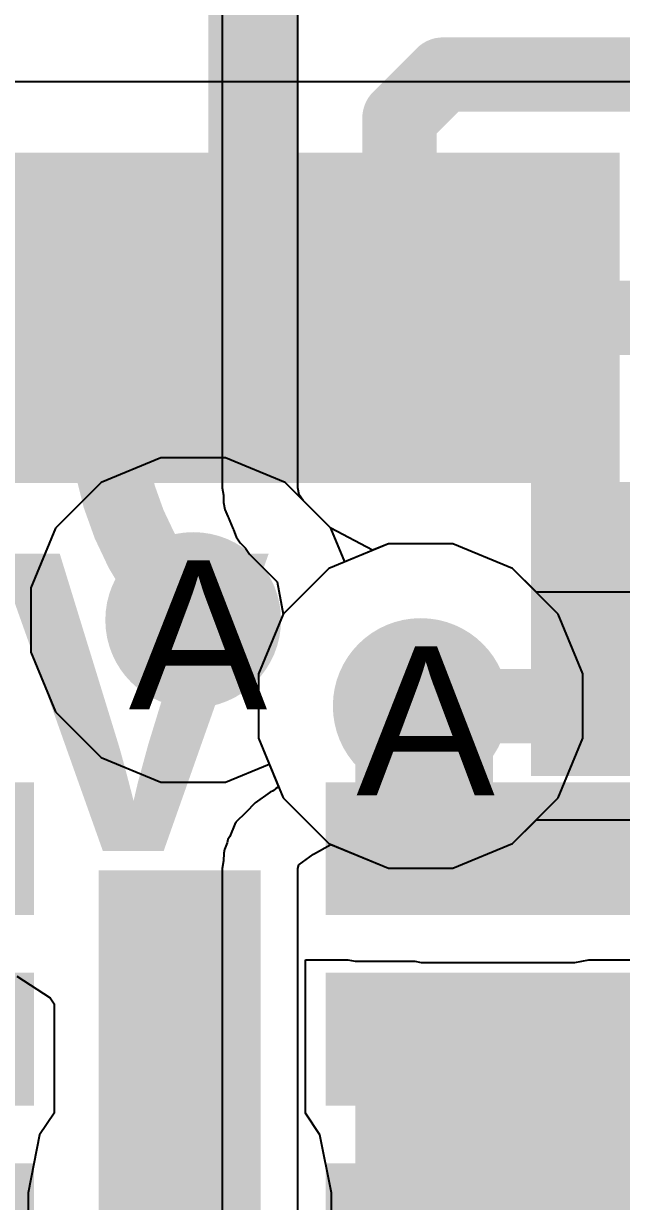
# Model space of a CAD drawing. Header units: inches. Extents: x 0 to 5271, y 0 to 5417.
# Drawn here: x 21.542 to 23.584, y 91.086 to 95.107 of the extents above; entities that cross this region are included whole.
import ezdxf

# ---------------------------------------------------------------- set-up
doc = ezdxf.new("R2010")
doc.units = ezdxf.units.IN
for name, color, linetype in [('Bottom Layer', 5, 'Continuous'), ('Bottom Paste', 16, 'Continuous'), ('Bottom Solder', 6, 'Continuous'), ('Drill Drawing', 1, 'Continuous'), ('L2_GND1', 16, 'Continuous'), ('L3_SIG1', 76, 'Continuous'), ('L4_PWR', 90, 'Continuous'), ('L5_GND2', 156, 'Continuous'), ('L6_SIG2', 130, 'Continuous'), ('L7_GND3', 216, 'Continuous'), ('Top Layer', 1, 'Continuous'), ('Top Overlay', 2, 'Continuous'), ('Via Holes', 16, 'Continuous')]:
    doc.layers.add(name, color=color, linetype=linetype)
doc.styles.add('Arial', font='', dxfattribs={"height": 0.2})
doc.styles.add('Arial_Bold', font='', dxfattribs={"height": 0.2})
doc.styles.get('Arial').set_extended_font_data('Arial')
doc.styles.get('Arial_Bold').set_extended_font_data('Arial', bold=True)

# ---------------------------------------------------------------- blocks, each defined once
blk = doc.blocks.new('17_FC2QFN__3_5_3_75__B_195')
at = {"layer": 'Bottom Layer'}
for points in [[(-0.175, 2.4312), (0.175, 2.4312), (0.175, 0.4312), (-0.175, 0.4312)], [(-2.0993, 1.6812), (-0.5993, 1.6812), (-0.5993, 1.4312), (-2.0993, 1.4312)], [(-2.0993, 1.0312), (-0.5993, 1.0312), (-0.5993, 0.7812), (-2.0993, 0.7812)], [(-2.0993, 0.3812), (-0.5993, 0.3812), (-0.5993, 0.1312), (-2.0993, 0.1312)], [(-2.1004, -0.0938), (-1.3004, -0.0938), (-1.3004, -0.3938), (-2.1004, -0.3938)], [(-2.1004, -0.5938), (-1.3004, -0.5938), (-1.3004, -0.8938), (-2.1004, -0.8938)], [(-1.4, -2.0187), (-1.4, -1.0937), (-1.1, -1.0937), (-1.1, -2.0187)], [(-0.9, -2.0187), (-0.9, -1.0937), (-0.6, -1.0937), (-0.6, -2.0187)], [(-0.4, -2.0187), (-0.4, -1.0937), (-0.1, -1.0937), (-0.1, -2.0187)], [(0.1, -2.0187), (0.1, -1.0937), (0.4, -1.0937), (0.4, -2.0187)]]:
    blk.add_hatch(color=5, dxfattribs=at).paths.add_polyline_path(points)
at = {"layer": 'Bottom Paste'}
for points in [[(-0.175, 2.4312), (0.175, 2.4312), (0.175, 0.4312), (-0.175, 0.4312)], [(-2.0993, 1.6812), (-0.5993, 1.6812), (-0.5993, 1.4312), (-2.0993, 1.4312)], [(-2.0993, 1.0312), (-0.5993, 1.0312), (-0.5993, 0.7812), (-2.0993, 0.7812)], [(-2.0993, 0.3812), (-0.5993, 0.3812), (-0.5993, 0.1312), (-2.0993, 0.1312)], [(-2.1004, -0.0938), (-1.3004, -0.0938), (-1.3004, -0.3938), (-2.1004, -0.3938)], [(-2.1004, -0.5938), (-1.3004, -0.5938), (-1.3004, -0.8938), (-2.1004, -0.8938)], [(-1.4, -2.0187), (-1.4, -1.0937), (-1.1, -1.0937), (-1.1, -2.0187)], [(-0.9, -2.0187), (-0.9, -1.0937), (-0.6, -1.0937), (-0.6, -2.0187)], [(-0.4, -2.0187), (-0.4, -1.0937), (-0.1, -1.0937), (-0.1, -2.0187)], [(0.1, -2.0187), (0.1, -1.0937), (0.4, -1.0937), (0.4, -2.0187)]]:
    blk.add_hatch(color=16, dxfattribs=at).paths.add_polyline_path(points)
at = {"layer": 'Bottom Solder'}
for points in [[(-0.2766, 2.5328), (0.2766, 2.5328), (0.2766, 0.3296), (-0.2766, 0.3296)], [(-2.2009, 1.7828), (-0.4977, 1.7828), (-0.4977, 1.3296), (-2.2009, 1.3296)], [(2.2009, 1.3296), (0.4977, 1.3296), (0.4977, 1.7828), (2.2009, 1.7828)], [(-2.2009, 1.1328), (-0.4977, 1.1328), (-0.4977, 0.6796), (-2.2009, 0.6796)], [(2.2009, 0.6796), (0.4977, 0.6796), (0.4977, 1.1328), (2.2009, 1.1328)], [(-2.2009, 0.4828), (-0.4977, 0.4828), (-0.4977, 0.0296), (-2.2009, 0.0296)], [(2.2009, 0.0296), (0.4977, 0.0296), (0.4977, 0.4828), (2.2009, 0.4828)], [(-2.202, 0.0078), (-1.1988, 0.0078), (-1.1988, -0.4954), (-2.202, -0.4954)], [(-2.202, -0.4922), (-1.1988, -0.4922), (-1.1988, -0.9954), (-2.202, -0.9954)], [(-1.5016, -2.1203), (-1.5016, -0.9921), (-0.9984, -0.9921), (-0.9984, -2.1203)], [(-1.0016, -2.1203), (-1.0016, -0.9921), (-0.4984, -0.9921), (-0.4984, -2.1203)], [(-0.5016, -2.1203), (-0.5016, -0.9921), (0.0016, -0.9921), (0.0016, -2.1203)], [(-0.0016, -2.1203), (-0.0016, -0.9921), (0.5016, -0.9921), (0.5016, -2.1203)], [(0.4984, -2.1203), (0.4984, -0.9921), (1.0016, -0.9921), (1.0016, -2.1203)]]:
    blk.add_hatch(color=6, dxfattribs=at).paths.add_polyline_path(points)

msp = doc.modelspace()

# ---------------------------------------------------------------- hatches: boundary and pattern name
at = {"layer": 'Bottom Layer'}
h = msp.add_hatch(color=5, dxfattribs=at)
edge = h.paths.add_edge_path()
edge.add_arc((22.1213, 93.071), 0.3, 0, 360)
h = msp.add_hatch(color=5, dxfattribs=at)
edge = h.paths.add_edge_path()
edge.add_arc((22.8982, 92.7774), 0.3, 0, 360)
for points in [[(22.6749, 92.1651), (23.1455, 92.1651), (23.1455, 92.7774), (22.6749, 92.7774)], [(22.6749, 89.4655), (24.175, 89.4655), (24.175, 91.7651), (22.6749, 91.7651)]]:
    msp.add_hatch(color=5, dxfattribs=at).paths.add_polyline_path(points)
at = {"layer": 'L2_GND1'}
h = msp.add_hatch(color=16, dxfattribs=at)
edge = h.paths.add_edge_path()
edge.add_arc((22.1213, 93.071), 0.3, 0, 360)
h = msp.add_hatch(color=16, dxfattribs=at)
edge = h.paths.add_edge_path()
edge.add_arc((22.8982, 92.7774), 0.3, 0, 360)
at = {"layer": 'L3_SIG1'}
h = msp.add_hatch(color=76, dxfattribs=at)
edge = h.paths.add_edge_path()
edge.add_arc((22.1213, 93.071), 0.3, 0, 360)
h = msp.add_hatch(color=76, dxfattribs=at)
edge = h.paths.add_edge_path()
edge.add_arc((22.8982, 92.7774), 0.3, 0, 360)
at = {"layer": 'L4_PWR'}
h = msp.add_hatch(color=90, dxfattribs=at)
edge = h.paths.add_edge_path()
edge.add_arc((22.1213, 93.071), 0.3, 0, 360)
h = msp.add_hatch(color=90, dxfattribs=at)
edge = h.paths.add_edge_path()
edge.add_arc((22.8982, 92.7774), 0.3, 0, 360)
at = {"layer": 'L5_GND2'}
h = msp.add_hatch(color=156, dxfattribs=at)
edge = h.paths.add_edge_path()
edge.add_arc((22.1213, 93.071), 0.3, 0, 360)
h = msp.add_hatch(color=156, dxfattribs=at)
edge = h.paths.add_edge_path()
edge.add_arc((22.8982, 92.7774), 0.3, 0, 360)
at = {"layer": 'L6_SIG2'}
h = msp.add_hatch(color=130, dxfattribs=at)
edge = h.paths.add_edge_path()
edge.add_arc((22.1213, 93.071), 0.3, 0, 360)
h = msp.add_hatch(color=130, dxfattribs=at)
edge = h.paths.add_edge_path()
edge.add_arc((22.8982, 92.7774), 0.3, 0, 360)
at = {"layer": 'L7_GND3'}
h = msp.add_hatch(color=216, dxfattribs=at)
edge = h.paths.add_edge_path()
edge.add_arc((22.1213, 93.071), 0.3, 0, 360)
h = msp.add_hatch(color=216, dxfattribs=at)
edge = h.paths.add_edge_path()
edge.add_arc((22.8982, 92.7774), 0.3, 0, 360)
at = {"layer": 'Top Layer'}
h = msp.add_hatch(color=1, dxfattribs=at)
edge = h.paths.add_edge_path()
edge.add_arc((22.1213, 93.071), 0.3, 0, 360)
h = msp.add_hatch(color=1, dxfattribs=at)
edge = h.paths.add_edge_path()
edge.add_arc((22.8982, 92.7774), 0.3, 0, 360)
at = {"layer": 'Via Holes'}
h = msp.add_hatch(color=7, dxfattribs=at)
edge = h.paths.add_edge_path()
edge.add_arc((22.1213, 93.071), 0.15, 0, 360)
h = msp.add_hatch(color=7, dxfattribs=at)
edge = h.paths.add_edge_path()
edge.add_arc((22.8982, 92.7774), 0.15, 0, 360)

# ---------------------------------------------------------------- linework, layer by layer
at = {"layer": 'Bottom Layer'}
for p, q in [((22.5046, 91.3874), (22.5046, 91.9111)), ((22.5046, 91.9111), (22.6499, 91.9111)), ((22.6499, 91.9111), (22.6749, 91.9061)), ((22.6749, 91.9061), (22.8778, 91.9061)), ((22.8778, 91.9061), (22.9002, 91.9016)), ((22.9002, 91.9016), (23.4249, 91.9016)), ((23.4249, 91.9016), (23.4725, 91.9111)), ((23.4725, 91.9111), (24.4289, 91.9111)), ((21.5196, 91.8551), (21.6326, 91.7817)), ((21.6326, 91.7817), (21.6466, 91.761)), ((21.6466, 91.761), (21.6466, 91.3874)), ((21.6466, 91.3874), (21.5971, 91.3133)), ((22.5542, 91.3133), (22.5046, 91.3874)), ((21.5971, 91.3133), (21.5577, 91.1151)), ((22.5936, 91.1151), (22.5542, 91.3133)), ((21.5577, 91.1151), (21.5577, 89.0694)), ((22.5936, 89.284), (22.5936, 91.1151))]:
    msp.add_line(p, q, dxfattribs=at)
for points in [[(22.3256, 94.1025, 0.3048, 0.3048, 0), (22.3256, 95.6773, 0.3048, 0.3048, 0)], [(22.8257, 94.7843, 0.254, 0.254, 0), (22.9744, 94.9331, 0.254, 0.254, 0)], [(22.9744, 94.9331, 0.254, 0.254, 0), (24.0269, 94.9331, 0.254, 0.254, 0)], [(22.8257, 94.1025, 0.254, 0.254, 0), (22.8257, 94.7843, 0.254, 0.254, 0)], [(21.8257, 93.7846, 0.254, 0.254, 0), (21.8257, 94.1025, 0.254, 0.254, 0)], [(23.3256, 94.1025, 0.254, 0.254, 0), (23.9046, 94.1025, 0.254, 0.254, 0)], [(22.1213, 93.071, 0.254, 0.254, -0.19891), (21.8257, 93.7846, 0.254, 0.254, 0)], [(22.1213, 93.071, 0.254, 0.254, -0.19891), (21.8257, 93.7846, 0.254, 0.254, 0)], [(22.1213, 93.071, 0.254, 0.254, -0.19891), (21.8257, 93.7846, 0.254, 0.254, 0)], [(22.1213, 93.071, 0.254, 0.254, -0.19891), (21.8257, 93.7846, 0.254, 0.254, 0)], [(22.8982, 92.2921, 0.254, 0.254, 0), (22.8982, 92.7774, 0.254, 0.254, 0)], [(22.8982, 92.2921, 0.254, 0.254, 0), (22.9002, 92.2901, 0.254, 0.254, 0)], [(22.9002, 92.2901, 0.254, 0.254, 0), (23.4249, 92.2901, 0.254, 0.254, 0)], [(22.0756, 89.0694, 0.508, 0.508, 0), (22.0756, 91.1151, 0.508, 0.508, 0)]]:
    msp.add_lwpolyline(points, format="xyseb", dxfattribs=at)
for points in [[(22.9109, 94.9331, 0.127, 0.127, 1), (23.0379, 94.9331, 0.127, 0.127, 1)], [(22.9109, 94.9331, 0.127, 0.127, 1), (23.0379, 94.9331, 0.127, 0.127, 1)], [(22.7622, 94.7843, 0.127, 0.127, 1), (22.8892, 94.7843, 0.127, 0.127, 1)], [(22.7622, 94.7843, 0.127, 0.127, 1), (22.8892, 94.7843, 0.127, 0.127, 1)], [(21.7622, 94.1025, 0.127, 0.127, 1), (21.8892, 94.1025, 0.127, 0.127, 1)], [(22.2494, 94.1025, 0.1524, 0.1524, 1), (22.4018, 94.1025, 0.1524, 0.1524, 1)], [(22.7622, 94.1025, 0.127, 0.127, 1), (22.8892, 94.1025, 0.127, 0.127, 1)], [(23.2621, 94.1025, 0.127, 0.127, 1), (23.3891, 94.1025, 0.127, 0.127, 1)], [(21.7622, 93.7846, 0.127, 0.127, 1), (21.8892, 93.7846, 0.127, 0.127, 1)], [(21.7622, 93.7846, 0.127, 0.127, 1), (21.8892, 93.7846, 0.127, 0.127, 1)], [(21.7622, 93.7846, 0.127, 0.127, 1), (21.8892, 93.7846, 0.127, 0.127, 1)], [(21.7622, 93.7846, 0.127, 0.127, 1), (21.8892, 93.7846, 0.127, 0.127, 1)], [(21.7622, 93.7846, 0.127, 0.127, 1), (21.8892, 93.7846, 0.127, 0.127, 1)], [(22.0578, 93.071, 0.127, 0.127, 1), (22.1848, 93.071, 0.127, 0.127, 1)], [(22.0578, 93.071, 0.127, 0.127, 1), (22.1848, 93.071, 0.127, 0.127, 1)], [(22.0578, 93.071, 0.127, 0.127, 1), (22.1848, 93.071, 0.127, 0.127, 1)], [(22.0578, 93.071, 0.127, 0.127, 1), (22.1848, 93.071, 0.127, 0.127, 1)], [(22.8347, 92.7774, 0.127, 0.127, 1), (22.9617, 92.7774, 0.127, 0.127, 1)], [(22.8347, 92.2921, 0.127, 0.127, 1), (22.9617, 92.2921, 0.127, 0.127, 1)], [(22.8347, 92.2921, 0.127, 0.127, 1), (22.9617, 92.2921, 0.127, 0.127, 1)], [(22.8367, 92.2901, 0.127, 0.127, 1), (22.9637, 92.2901, 0.127, 0.127, 1)], [(22.8367, 92.2901, 0.127, 0.127, 1), (22.9637, 92.2901, 0.127, 0.127, 1)], [(23.3614, 92.2901, 0.127, 0.127, 1), (23.4884, 92.2901, 0.127, 0.127, 1)], [(21.9486, 91.1151, 0.254, 0.254, 1), (22.2026, 91.1151, 0.254, 0.254, 1)]]:
    msp.add_lwpolyline(points, format="xyseb", close=True, dxfattribs=at)
at = {"layer": 'L2_GND1'}
for p, q in [((22.0111, 93.625), (21.8074, 93.5406)), ((22.2315, 93.625), (22.0111, 93.625)), ((22.4351, 93.5406), (22.2315, 93.625)), ((21.8074, 93.5406), (21.6516, 93.3848)), ((22.5909, 93.3848), (22.4351, 93.5406)), ((21.6516, 93.3848), (21.5673, 93.1812)), ((22.6387, 93.2695), (22.5909, 93.3848)), ((22.788, 93.3314), (22.6387, 93.2695)), ((23.0084, 93.3314), (22.788, 93.3314)), ((23.2121, 93.2471), (23.0084, 93.3314)), ((23.3679, 93.0912), (23.2121, 93.2471)), ((21.5673, 93.1812), (21.5673, 92.9608)), ((23.4522, 92.8876), (23.3679, 93.0912)), ((21.5673, 92.9608), (21.6516, 92.7572)), ((23.4522, 92.6672), (23.4522, 92.8876)), ((21.6516, 92.7572), (21.8074, 92.6013)), ((23.3679, 92.4636), (23.4522, 92.6672)), ((21.8074, 92.6013), (22.0111, 92.517)), ((22.2315, 92.517), (22.3808, 92.5789)), ((22.3808, 92.5789), (22.4286, 92.4636)), ((22.0111, 92.517), (22.2315, 92.517)), ((22.4286, 92.4636), (22.5844, 92.3078)), ((23.2121, 92.3078), (23.3679, 92.4636)), ((22.5844, 92.3078), (22.788, 92.2234)), ((23.0084, 92.2234), (23.2121, 92.3078)), ((22.788, 92.2234), (23.0084, 92.2234))]:
    msp.add_line(p, q, dxfattribs=at)
at = {"layer": 'L3_SIG1'}
for p, q in [((22.22, 95.2245), (22.22, 93.5222)), ((22.479, 93.5222), (22.479, 95.2245)), ((22.22, 93.5222), (22.225, 93.4972)), ((22.225, 93.4972), (22.225, 93.4717)), ((22.4837, 93.4987), (22.479, 93.5222)), ((22.497, 93.4787), (22.4837, 93.4987)), ((22.225, 93.4717), (22.2297, 93.4481)), ((22.5909, 93.3848), (22.497, 93.4787)), ((22.2297, 93.4481), (22.2395, 93.4246)), ((22.2395, 93.4246), (22.2397, 93.4231)), ((22.2397, 93.4231), (22.2406, 93.4219)), ((22.2406, 93.4219), (22.2575, 93.381)), ((22.2575, 93.381), (22.2578, 93.3796)), ((22.2578, 93.3796), (22.2586, 93.3784)), ((22.2586, 93.3784), (22.2684, 93.3548)), ((22.7341, 93.3091), (22.5909, 93.3848)), ((22.2684, 93.3548), (22.2684, 93.3548)), ((22.2684, 93.3548), (22.2817, 93.3348)), ((22.2817, 93.3348), (22.2997, 93.3168)), ((22.788, 93.3314), (22.7341, 93.3091)), ((23.0084, 93.3314), (22.788, 93.3314)), ((23.2121, 93.2471), (23.0084, 93.3314)), ((22.2997, 93.3168), (22.3139, 93.2956)), ((22.3139, 93.2956), (22.4078, 93.2017)), ((23.2933, 93.1659), (23.2121, 93.2471)), ((22.4078, 93.2017), (22.4286, 93.0912)), ((28.6976, 93.1659), (23.2933, 93.1659)), ((22.4286, 93.0912), (22.3442, 92.8876)), ((22.3442, 92.8876), (22.3442, 92.6672)), ((22.3442, 92.6672), (22.413, 92.5012)), ((22.3948, 92.4881), (22.3836, 92.4832)), ((22.404, 92.4961), (22.3948, 92.4881)), ((22.413, 92.5012), (22.404, 92.4961)), ((22.3327, 92.4473), (22.3006, 92.4136)), ((22.3836, 92.4832), (22.3327, 92.4473)), ((22.3006, 92.4136), (22.2673, 92.3809)), ((22.263, 92.3742), (22.2467, 92.3321)), ((22.2658, 92.3771), (22.263, 92.3742)), ((22.2673, 92.3809), (22.2658, 92.3771)), ((23.2121, 92.3078), (23.2933, 92.389)), ((23.2933, 92.389), (24.1096, 92.389)), ((22.2467, 92.3321), (22.2397, 92.3217)), ((22.228, 92.2878), (22.2254, 92.2749)), ((22.2374, 92.31), (22.228, 92.2878)), ((22.2397, 92.3217), (22.2374, 92.31)), ((22.5326, 92.2713), (22.5913, 92.3049)), ((22.5913, 92.3049), (22.788, 92.2234)), ((23.0084, 92.2234), (23.2121, 92.3078)), ((22.2252, 92.2485), (22.22, 92.2226)), ((22.2254, 92.2749), (22.2252, 92.2485)), ((22.4817, 92.2355), (22.5326, 92.2713)), ((22.22, 92.2226), (22.22, 90.9016)), ((22.479, 92.2226), (22.4817, 92.2355)), ((22.479, 90.9016), (22.479, 92.2226)), ((22.788, 92.2234), (23.0084, 92.2234))]:
    msp.add_line(p, q, dxfattribs=at)
msp.add_lwpolyline([(22.8982, 92.7774, 0.254, 0.254, 0), (28.6976, 92.7774, 0.254, 0.254, 0)], format="xyseb", dxfattribs=at)
msp.add_lwpolyline([(22.8347, 92.7774, 0.127, 0.127, 1), (22.9617, 92.7774, 0.127, 0.127, 1)], format="xyseb", close=True, dxfattribs=at)
at = {"layer": 'L4_PWR'}
for p, q in [((22.0111, 93.625), (21.8074, 93.5406)), ((22.2315, 93.625), (22.0111, 93.625)), ((22.4351, 93.5406), (22.2315, 93.625)), ((21.8074, 93.5406), (21.6516, 93.3848)), ((22.5909, 93.3848), (22.4351, 93.5406)), ((21.6516, 93.3848), (21.5673, 93.1812)), ((22.6387, 93.2695), (22.5909, 93.3848)), ((22.788, 93.3314), (22.6387, 93.2695)), ((23.0084, 93.3314), (22.788, 93.3314)), ((23.2121, 93.2471), (23.0084, 93.3314)), ((23.3679, 93.0912), (23.2121, 93.2471)), ((21.5673, 93.1812), (21.5673, 92.9608)), ((23.4522, 92.8876), (23.3679, 93.0912)), ((21.5673, 92.9608), (21.6516, 92.7572)), ((23.4522, 92.6672), (23.4522, 92.8876)), ((21.6516, 92.7572), (21.8074, 92.6013)), ((23.3679, 92.4636), (23.4522, 92.6672)), ((21.8074, 92.6013), (22.0111, 92.517)), ((22.2315, 92.517), (22.3808, 92.5789)), ((22.3808, 92.5789), (22.4286, 92.4636)), ((22.0111, 92.517), (22.2315, 92.517)), ((22.4286, 92.4636), (22.5844, 92.3078)), ((23.2121, 92.3078), (23.3679, 92.4636)), ((22.5844, 92.3078), (22.788, 92.2234)), ((23.0084, 92.2234), (23.2121, 92.3078)), ((22.788, 92.2234), (23.0084, 92.2234))]:
    msp.add_line(p, q, dxfattribs=at)
at = {"layer": 'L5_GND2'}
for p, q in [((22.788, 93.3314), (22.5844, 93.2471)), ((23.0084, 93.3314), (22.788, 93.3314)), ((23.2121, 93.2471), (23.0084, 93.3314)), ((22.5844, 93.2471), (22.4286, 93.0912)), ((23.3679, 93.0912), (23.2121, 93.2471)), ((22.4286, 93.0912), (22.3442, 92.8876)), ((23.4522, 92.8876), (23.3679, 93.0912)), ((22.3442, 92.8876), (22.3442, 92.6672)), ((23.4522, 92.6672), (23.4522, 92.8876)), ((22.3442, 92.6672), (22.4286, 92.4636)), ((23.3679, 92.4636), (23.4522, 92.6672)), ((22.4286, 92.4636), (22.5844, 92.3078)), ((23.2121, 92.3078), (23.3679, 92.4636)), ((22.5844, 92.3078), (22.788, 92.2234)), ((23.0084, 92.2234), (23.2121, 92.3078)), ((22.788, 92.2234), (23.0084, 92.2234))]:
    msp.add_line(p, q, dxfattribs=at)
at = {"layer": 'L6_SIG2'}
for p, q in [((4.1515, 94.9099), (29.604, 94.9099)), ((22.788, 93.3314), (22.5844, 93.2471)), ((23.0084, 93.3314), (22.788, 93.3314)), ((23.2121, 93.2471), (23.0084, 93.3314)), ((22.5844, 93.2471), (22.4286, 93.0912)), ((23.3679, 93.0912), (23.2121, 93.2471)), ((22.4286, 93.0912), (22.3442, 92.8876)), ((23.4522, 92.8876), (23.3679, 93.0912)), ((22.3442, 92.8876), (22.3442, 92.6672)), ((23.4522, 92.6672), (23.4522, 92.8876)), ((22.3442, 92.6672), (22.4286, 92.4636)), ((23.3679, 92.4636), (23.4522, 92.6672)), ((22.4286, 92.4636), (22.5844, 92.3078)), ((23.2121, 92.3078), (23.3679, 92.4636)), ((22.5844, 92.3078), (22.788, 92.2234)), ((23.0084, 92.2234), (23.2121, 92.3078)), ((22.788, 92.2234), (23.0084, 92.2234))]:
    msp.add_line(p, q, dxfattribs=at)
at = {"layer": 'L7_GND3'}
for p, q in [((22.788, 93.3314), (22.5844, 93.2471)), ((23.0084, 93.3314), (22.788, 93.3314)), ((23.2121, 93.2471), (23.0084, 93.3314)), ((22.5844, 93.2471), (22.4286, 93.0912)), ((23.3679, 93.0912), (23.2121, 93.2471)), ((22.4286, 93.0912), (22.3442, 92.8876)), ((23.4522, 92.8876), (23.3679, 93.0912)), ((22.3442, 92.8876), (22.3442, 92.6672)), ((23.4522, 92.6672), (23.4522, 92.8876)), ((22.3442, 92.6672), (22.4286, 92.4636)), ((23.3679, 92.4636), (23.4522, 92.6672)), ((22.4286, 92.4636), (22.5844, 92.3078)), ((23.2121, 92.3078), (23.3679, 92.4636)), ((22.5844, 92.3078), (22.788, 92.2234)), ((23.0084, 92.2234), (23.2121, 92.3078)), ((22.788, 92.2234), (23.0084, 92.2234))]:
    msp.add_line(p, q, dxfattribs=at)
at = {"layer": 'Top Layer'}
for p, q in [((22.788, 93.3314), (22.5844, 93.2471)), ((23.0084, 93.3314), (22.788, 93.3314)), ((23.2121, 93.2471), (23.0084, 93.3314)), ((22.5844, 93.2471), (22.4286, 93.0912)), ((23.3679, 93.0912), (23.2121, 93.2471)), ((22.4286, 93.0912), (22.3442, 92.8876)), ((23.4522, 92.8876), (23.3679, 93.0912)), ((22.3442, 92.8876), (22.3442, 92.6672)), ((23.4522, 92.6672), (23.4522, 92.8876)), ((22.3442, 92.6672), (22.4286, 92.4636)), ((23.3679, 92.4636), (23.4522, 92.6672)), ((22.4286, 92.4636), (22.5844, 92.3078)), ((23.2121, 92.3078), (23.3679, 92.4636)), ((22.5844, 92.3078), (22.788, 92.2234)), ((23.0084, 92.2234), (23.2121, 92.3078)), ((22.788, 92.2234), (23.0084, 92.2234))]:
    msp.add_line(p, q, dxfattribs=at)

# ---------------------------------------------------------------- block references
at = {"rotation": 180}
msp.add_blockref('17_FC2QFN__3_5_3_75__B_195', (22.0756, 92.5463), dxfattribs=at)

# ---------------------------------------------------------------- texts
at = {"layer": 'Drill Drawing', "style": 'Arial'}
for p in [(21.9012, 92.7663), (22.6782, 92.4727)]:
    msp.add_text('A', height=0.508, dxfattribs=at).set_placement(p)
at = {"layer": 'Top Overlay', "style": 'Arial_Bold'}
msp.add_text('VCC_12V', height=1.016, dxfattribs=at).set_placement((16.0782, 92.282))

doc.saveas('drawing.dxf')
